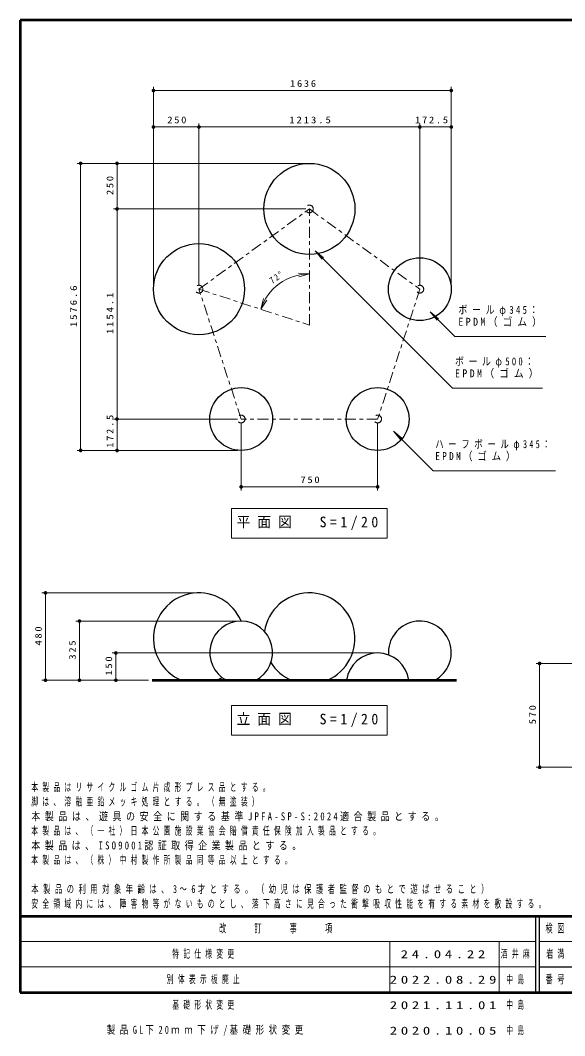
# Model space of a CAD drawing. Units: millimetres on the paper, scale 1:20. Extents: x 1295 to 1680, y -12 to 267.
# Drawn here: x 1295 to 1444.5, y -11.9 to 267 of the extents above; entities that cross this region are included whole.
import ezdxf

# ---------------------------------------------------------------- set-up
doc = ezdxf.new("R2010")
doc.units = ezdxf.units.MM
doc.linetypes.add('USER1', pattern=[4.5, 2.5, -2])
doc.linetypes.add('USER2', pattern=[6, 3, -1, 1, -1])
doc.layers.add('LY_1', color=7, linetype='Continuous', lineweight=13)
doc.styles.add('ＭＳ ゴシック', font='')
doc.styles.get('ＭＳ ゴシック').set_extended_font_data('MS Gothic')

# ---------------------------------------------------------------- blocks, each defined once
blk = doc.blocks.new('filled_dot')
at = {"color": 0, "linetype": 'Continuous', "lineweight": -2, "const_width": 1.25}
blk.add_lwpolyline([(-0.625, 0, 1), (0.625, 0, 1)], format="xyb", close=True, dxfattribs=at)
blk = doc.blocks.new('open_arrow')
at = {"color": 0, "linetype": 'Continuous', "lineweight": -2}
blk.add_lwpolyline([(7.5, 1.25), (0, 0), (7.5, -1.25)], dxfattribs=at)

msp = doc.modelspace()

# ---------------------------------------------------------------- linework, layer by layer
at = {"layer": 'LY_1', "lineweight": 50}
for p, q in [((1295, 267), (1295, 0)), ((1680, 267), (1295, 267)), ((1331.25, 85.746), (1414.776, 85.746)), ((1295, 21), (1680, 21)), ((1295, 0), (1680, 0))]:
    msp.add_line(p, q, dxfattribs=at)
at = {"layer": 'LY_1'}
for p, q in [((1331.576, 194.159), (1331.576, 248.701)), ((1413.378, 194.159), (1413.378, 248.701)), ((1331.576, 247.701), (1413.378, 247.701)), ((1331.576, 237.701), (1344.076, 237.701)), ((1344.076, 194.159), (1344.076, 238.701)), ((1344.076, 237.701), (1404.753, 237.701)), ((1404.753, 194.159), (1404.753, 238.701)), ((1404.753, 237.701), (1413.378, 237.701)), ((1373.414, 227.701), (1310.576, 227.701)), ((1311.576, 148.869), (1311.576, 227.701)), ((1321.576, 215.201), (1321.576, 227.701)), ((1373.414, 215.201), (1320.576, 215.201)), ((1321.576, 157.494), (1321.576, 215.201)), ((1376.009, 203.717), (1377.938, 201.419)), ((1376.009, 203.717), (1378.307, 201.789)), ((1413.744, 165.982), (1376.009, 203.717)), ((1407.551, 186.931), (1409.479, 184.633)), ((1407.551, 186.931), (1409.849, 185.003)), ((1414.338, 180.144), (1407.551, 186.931)), ((1414.338, 180.144), (1439.344, 180.144)), ((1413.744, 165.982), (1438.413, 165.982)), ((1354.664, 157.494), (1320.576, 157.494)), ((1321.576, 148.869), (1321.576, 157.494)), ((1355.664, 156.494), (1355.664, 137.869)), ((1393.164, 156.494), (1393.164, 137.869)), ((1397.487, 154.202), (1399.415, 151.903)), ((1397.487, 154.202), (1399.785, 152.273)), ((1408.432, 143.257), (1397.487, 154.202)), ((1354.664, 148.869), (1310.576, 148.869)), ((1408.432, 143.257), (1441.979, 143.257)), ((1393.164, 138.869), (1355.664, 138.869)), ((1353.014, 132.936), (1353.014, 124.803)), ((1395.814, 132.936), (1353.014, 132.936)), ((1395.814, 124.803), (1395.814, 132.936)), ((1353.014, 124.803), (1395.814, 124.803)), ((1343.076, 109.746), (1300.914, 109.746)), ((1301.914, 85.746), (1301.914, 109.746)), ((1354.664, 101.996), (1310.25, 101.996)), ((1311.25, 85.746), (1311.25, 101.996)), ((1392.164, 93.246), (1320.25, 93.246)), ((1321.25, 85.746), (1321.25, 93.246)), ((1456.816, 90.364), (1436.662, 90.364)), ((1437.662, 61.864), (1437.662, 90.364)), ((1330.25, 85.746), (1300.914, 85.746)), ((1330.25, 85.746), (1310.25, 85.746)), ((1330.25, 85.746), (1320.25, 85.746)), ((1353.014, 78.813), (1353.014, 70.68)), ((1395.814, 78.813), (1353.014, 78.813)), ((1395.814, 70.68), (1395.814, 78.813)), ((1353.014, 70.68), (1395.814, 70.68)), ((1460.412, 61.864), (1436.662, 61.864)), ((1295, 14), (1436.5, 14)), ((1396.5, 14), (1396.5, 0)), ((1426.5, 14), (1426.5, 0)), ((1437.5, 14), (1492.5, 14)), ((1295, 7), (1436.5, 7))]:
    msp.add_line(p, q, dxfattribs=at)
at = {"layer": 'LY_1', "linetype": 'USER2'}
for p, q in [((1344.076, 193.159), (1374.414, 215.201)), ((1374.414, 183.302), (1374.414, 215.201)), ((1374.414, 215.201), (1404.753, 193.159)), ((1344.076, 193.159), (1374.414, 183.302)), ((1355.664, 157.494), (1344.076, 193.159)), ((1404.753, 193.159), (1393.164, 157.494)), ((1393.164, 157.494), (1355.664, 157.494))]:
    msp.add_line(p, q, dxfattribs=at)
at = {"layer": 'LY_1', "lineweight": 25}
for p, q in [((1436.5, 21), (1436.5, 0)), ((1437.5, 21), (1437.5, 0)), ((1437.5, 7), (1680, 7))]:
    msp.add_line(p, q, dxfattribs=at)
for centre, radius in [((1374.414, 215.201), 12.5), ((1344.076, 193.159), 12.5), ((1404.753, 193.159), 8.625), ((1355.664, 157.494), 8.625), ((1393.164, 157.494), 8.625)]:
    msp.add_circle(centre, radius, dxfattribs=at)
at = {"layer": 'LY_1', "linetype": 'USER1'}
for centre in [(1374.414, 215.201), (1344.076, 193.159), (1404.753, 193.159), (1355.664, 157.494), (1393.164, 157.494)]:
    msp.add_circle(centre, 1.067, dxfattribs=at)
at = {"layer": 'LY_1'}
msp.add_arc((1374.414, 183.302), 14.052, 90, 162, dxfattribs=at)
at = {"layer": 'LY_1', "lineweight": 25}
for centre, radius, start, end in [((1344.076, 97.246), 12.5, 22.33349, 246.92608), ((1374.414, 97.246), 12.5, 293.07392, 171.20888), ((1355.664, 93.371), 8.625, 297.86418, 242.13582), ((1404.753, 93.371), 8.625, 297.86418, 184.38365), ((1393.164, 84.621), 8.625, 7.49472, 172.50528), ((1374.414, 97.246), 12.5, 212.1446, 246.92608), ((1344.076, 97.246), 12.5, 293.07392, 300.68729)]:
    msp.add_arc(centre, radius, start, end, dxfattribs=at)

# ---------------------------------------------------------------- block references
at = {"layer": 'LY_1', "xscale": 0.4, "yscale": 0.4}
for p in [(1331.576, 247.701), (1331.576, 237.701), (1344.076, 237.701), (1404.753, 237.701), (1355.664, 138.869)]:
    msp.add_blockref('filled_dot', p, dxfattribs=at)
for name, p, rotation in [('filled_dot', (1413.378, 247.701), 180), ('filled_dot', (1344.076, 237.701), 180), ('filled_dot', (1404.753, 237.701), 180), ('filled_dot', (1413.378, 237.701), 180), ('filled_dot', (1311.576, 227.701), 270), ('filled_dot', (1321.576, 227.701), 270), ('filled_dot', (1321.576, 215.201), 90), ('filled_dot', (1321.576, 215.201), 270), ('open_arrow', (1374.414, 197.354), 186.1), ('open_arrow', (1361.05, 187.644), 65.9), ('filled_dot', (1321.576, 157.494), 90), ('filled_dot', (1321.576, 157.494), 270), ('filled_dot', (1311.576, 148.869), 90), ('filled_dot', (1321.576, 148.869), 90), ('filled_dot', (1393.164, 138.869), 180), ('filled_dot', (1301.914, 109.746), 270), ('filled_dot', (1311.25, 101.996), 270), ('filled_dot', (1321.25, 93.246), 270), ('filled_dot', (1437.662, 90.364), 270), ('filled_dot', (1301.914, 85.746), 90), ('filled_dot', (1311.25, 85.746), 90), ('filled_dot', (1321.25, 85.746), 90), ('filled_dot', (1437.662, 61.864), 90)]:
    msp.add_blockref(name, p, dxfattribs=dict(at, rotation=rotation))

# ---------------------------------------------------------------- texts
at = {"layer": 'LY_1', "style": 'ＭＳ ゴシック'}
for s, insert, char_height, attachment_point in [('\\T1.33;\\W1.15;1636', (1372.905, 248.701), 1.833, 8), ('\\T1.33;\\W1.15;250', (1338.241, 238.701), 1.833, 8), ('\\T1.33;\\W1.2;1213.5', (1374.843, 238.701), 1.833, 8), ('\\T1.33;\\W1.15;172.5', (1408.21, 238.701), 1.833, 8), ('\\T1.52;\\W0.8;ボールφ345：', (1415.344, 188.594), 2.199, 1), ('\\T1.5;\\W0.9;EPDM（ゴム）', (1415.344, 185.294), 2.199, 1), ('\\T1.5;\\W0.8;ボールφ500：', (1414.413, 174.432), 2.199, 1), ('\\T1.5;\\W0.9;EPDM（ゴム）', (1414.413, 171.132), 2.199, 1), ('\\T1.55;\\W0.75;ハーフボールφ345：', (1408.979, 151.707), 2.199, 1), ('\\T1.5;\\W0.85;EPDM（ゴム）', (1408.979, 148.407), 2.199, 1), ('\\T1.33;\\W1.15;750', (1374.83, 139.869), 1.833, 8), ('\\T1.5;\\W0.95;平面図\u3000S=1/20', (1354.414, 128.869), 2.933, 4), ('\\T1.5;\\W0.95;立面図\u3000S=1/20', (1354.414, 74.746), 2.933, 4), ('\\T1.64;\\W0.6;本製品はリサイクルゴム片成形プレス品とする。', (1298.027, 55.028), 2.199, 7), ('\\T1.64;\\W0.6;脚は、溶融亜鉛メッキ処理とする。（無塗装）', (1298.027, 51.028), 2.199, 7), ('\\T1.51;\\W0.8;本製品は、遊具の安全に関する基準JPFA-SP-S:2024適合製品とする。', (1298.027, 47.028), 2.199, 7), ('\\T1.64;\\W0.6;本製品は、（一社）日本公園施設業協会賠償責任保険加入製品とする。', (1298.027, 43.028), 2.199, 7), ('\\T1.5;\\W0.8;本製品は、ISO9001認証取得企業製品とする。', (1298.027, 39.028), 2.199, 7), ('\\T1.64;\\W0.6;本製品は、（株）中村製作所製品同等品以上とする。', (1298.027, 35.028), 2.199, 7), ('\\T1.62;\\W0.65;本製品の利用対象年齢は、3～6才とする。（幼児は保護者監督のもとで遊ばせること）', (1298.027, 27.028), 2.199, 7), ('\\T1.64;\\W0.6;安全領域内には、障害物等がないものとし、落下高さに見合った衝撃吸収性能を有する素材を敷設する。', (1298.027, 23.028), 2.199, 7), ('\\T1.64;\\W0.6;改\u3000\u3000訂\u3000\u3000事\u3000\u3000項', (1365.75, 17.5), 2.346, 5), ('\\T1.64;\\W0.6;検図', (1442.5, 17.5), 2.346, 5), ('\\T1.64;\\W0.6;特記仕様変更', (1336.75, 10.5), 2.199, 4), ('\\T1.5;\\W1.35;24.04.22', (1399.5, 10.5), 2.199, 4), ('\\T1.64;\\W0.6;酒井麻', (1427, 10.5), 2.199, 4), ('\\T1.64;\\W0.6;岩満', (1439.5, 10.5), 2.199, 4), ('\\T1.64;\\W0.6;別体表示板廃止', (1335.25, 3.5), 2.199, 4), ('\\T1.5;\\W1.35;2022.08.29', (1396.5, 3.5), 2.199, 4), ('\\T1.64;\\W0.6;中島', (1428.5, 3.5), 2.199, 4), ('\\T1.64;\\W0.6;番号', (1442.5, 3.5), 2.346, 5), ('\\T1.64;\\W0.6;基礎形状変更', (1336.75, -3.5), 2.199, 4), ('\\T1.5;\\W1.35;2021.11.01', (1396.5, -3.5), 2.199, 4), ('\\T1.64;\\W0.6;中島', (1428.5, -3.5), 2.199, 4), ('\\T1.55;\\W0.75;製品GL下20ｍｍ下げ/基礎形状変更', (1318.75, -10.5), 2.199, 4), ('\\T1.5;\\W1.35;2020.10.05', (1396.5, -10.5), 2.199, 4), ('\\T1.64;\\W0.6;中島', (1428.5, -10.5), 2.199, 4)]:
    msp.add_mtext(s, dxfattribs=dict(at, insert=insert, char_height=char_height, attachment_point=attachment_point))
at = {"layer": 'LY_1', "char_height": 1.833, "attachment_point": 8, "style": 'ＭＳ ゴシック'}
for s, insert, rotation in [('\\T1.33;\\W1.15;250', (1320.576, 221.866), 90), ('\\T1.33;\\W0.85;72°', (1365.883, 195.703), 34.524), ('\\T1.33;\\W1.2;1576.6', (1310.576, 188.706), 90), ('\\T1.33;\\W1.2;1154.1', (1320.576, 186.767), 90), ('\\T1.33;\\W1.15;172.5', (1320.576, 154.367), 90), ('\\T1.33;\\W1.15;480', (1300.914, 98.162), 90), ('\\T1.33;\\W1.15;325', (1310.25, 94.288), 90), ('\\T1.33;\\W1.15;150', (1320.25, 89.917), 90), ('\\T1.33;\\W1.15;570', (1436.662, 76.53), 90)]:
    msp.add_mtext(s, dxfattribs=dict(at, insert=insert, rotation=rotation))

doc.saveas('drawing.dxf')
